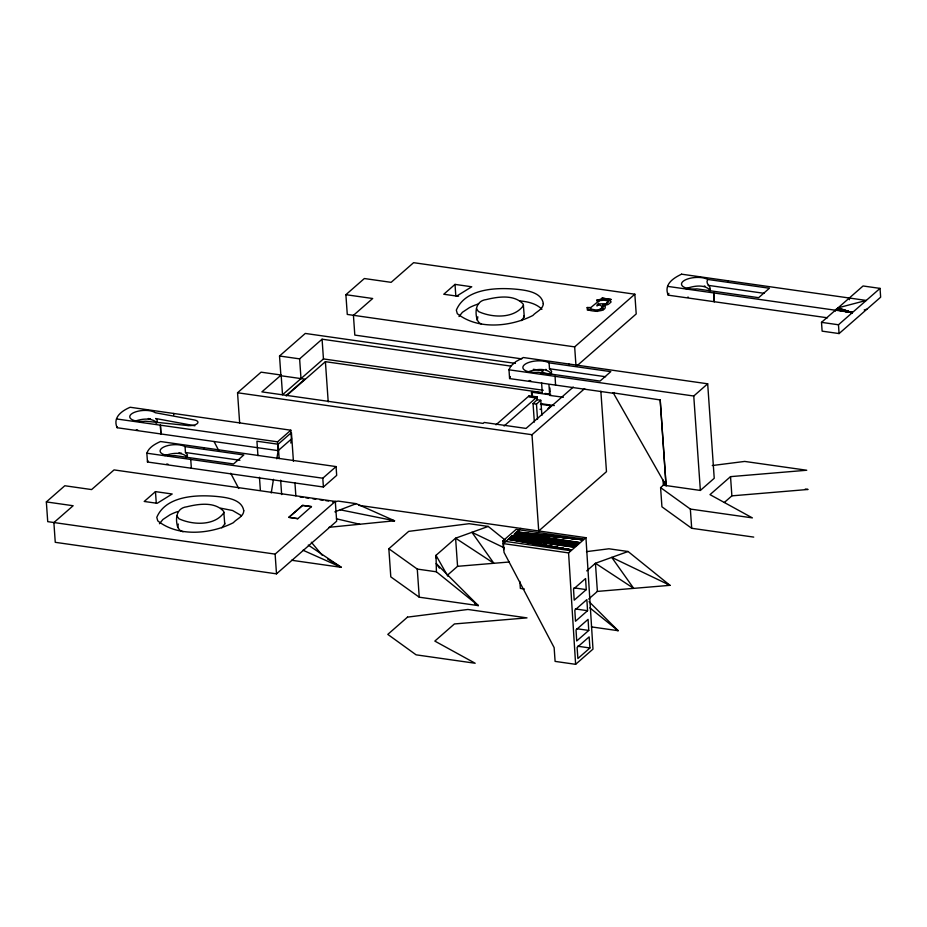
<?xml version="1.0" encoding="UTF-8"?>
<svg xmlns="http://www.w3.org/2000/svg" width="927" height="927" viewBox="0 0 927 927"><rect width="100%" height="100%" fill="white"/><g stroke="black" fill="none" stroke-linecap="round" stroke-linejoin="round"><path stroke-width="1.39" d="M614.392 392.55L613.547 393.303L509.583 378.587L508.993 369.595L511.009 365.956M509.595 378.483L510.313 376.617M291.495 438.958L278.158 450.626L117.126 427.729C112.468 417.138 122.063 410.777 130.162 407.254L290.823 430.209L291.437 438.992L290.823 443.048M117.138 427.671L117.312 426.941M146.848 453.199C148.888 447.301 155.145 443.963 160.51 441.519L336.072 466.582L336.686 475.377L323.407 487.011L147.474 461.994L146.848 453.199L322.793 478.216L336.072 466.582M147.474 461.994L147.903 460.603M827.487 317.81L668.216 295.168C663.523 284.288 673.431 278.065 681.565 274.183M668.216 295.168L668.865 293.361M590.557 310.209L590.372 307.544L587.197 307.509L588.819 309.896M183.013 531.82L179.722 530.151L177.741 527.324C175.11 518.738 176.223 507.984 186.814 506.791C198.633 503.894 214.797 501.449 223.766 511.461L224.74 524.033L221.808 527.845M177.741 527.324L178.274 524.022M271.24 492.979L273.465 479.317M276.814 458.819L278.158 450.626L277.544 441.831L290.823 430.209M481.461 324.044L479.271 322.92L477.278 320.105C474.647 311.507 475.76 300.754 486.351 299.56C498.17 296.675 514.346 294.23 523.303 304.23L524.276 316.802L521.356 320.615M477.278 320.105L477.822 316.802M223.94 512.643C214.554 526.235 192.376 525.006 178.934 518.761L176.941 515.945M523.477 305.423C514.091 319.015 491.913 317.776 478.471 311.542L476.49 308.714M710.105 289.305C710.835 285.562 705.076 284.137 707.707 279.444A14.229 5.747 -4 0 0 690.117 278.262A14.229 5.747 -4 0 0 681.924 285.423A14.229 5.747 -4 0 0 696.93 288.888L758.634 297.683L769.41 288.239L707.707 279.444M551.217 373.175L551.646 371.31L549.502 368.761L549.074 362.863A14.229 5.747 -4 0 0 531.472 361.669A14.229 5.747 -4 0 0 523.292 368.842A14.229 5.747 -4 0 0 538.309 372.295L600.024 381.078L610.789 371.634L549.074 362.863M710.094 289.317L709.085 290.707M551.217 373.199L549.943 374.566M159.456 523.743L162.862 519.526L169.861 514.879A43.418 17.52 -4 0 1 177.683 511.565M459.004 316.524L462.411 312.295L469.398 307.648A43.418 17.52 -4 0 1 478.668 303.859M511.067 365.898L515.91 361.576L523.292 357.521L707.683 383.801L714.23 478.286L700.36 490.441L663.361 485.18L660.592 487.602L661.936 506.826L691.693 528.286L753.732 537.104M186.385 457.602L187.521 454.925L185.481 452.503M534.358 422.075L533.048 403.616L537.22 399.722L537.127 396.895L529.178 395.759L495.991 424.809M537.127 396.895L504.056 426.026M537.115 398.089L529.178 396.965L529.178 395.759M533.048 403.616L536.466 404.102L540.789 400.255L541.924 415.319M573.268 387.057L526.061 428.425L484.218 422.457L483.129 423.407L261.901 391.878L281.148 375.029L282.526 394.763L323.453 358.934L543.268 390.267M613.106 392.851L660.198 399.943L666.084 485.678L613.211 392.758L613.523 393.303M660.198 399.943L666.084 485.678M508.969 369.792L693.755 396.014L707.683 383.801M712.284 465.539L744.705 461.426L806.745 470.244L730.534 476.64L710.001 494.636L752.388 517.892L690.348 509.062L660.592 487.602M724.323 502.48L731.878 495.852L808.089 489.456L805.273 489.05M46.35 501.913L64.809 485.748L91.599 489.572L114.056 469.908L335.296 501.437L336.675 521.171L276.501 573.848L55.261 542.318L53.882 522.585L73.129 505.736L46.35 501.913L47.729 521.646L275.122 554.114L335.296 501.437M634.833 294.207L574.659 346.883L347.277 314.427L345.887 294.693L364.357 278.529L391.136 282.341L413.604 262.677L634.833 294.207L636.212 313.94L577.115 365.678M239.653 422.921L237.544 392.758L261.066 372.167L281.148 375.029M286.385 395.308L304.844 379.143L280.904 375.736L279.525 356.003L305.296 333.442L515.412 363.384M279.525 356.003L299.618 358.865L322.075 339.201L510.534 366.061M155.469 491.623L144.218 501.461L157.161 503.303L172.19 493.998L155.469 491.623L156.269 503.002M286.211 395.991L325.4 361.681L542.272 392.584L541.565 382.573M455.018 284.392L443.766 294.241L456.71 296.084L471.739 286.779L455.018 284.392L455.806 295.771L458.598 296.176M257.938 455.632L256.93 441.206L278.135 444.23L291.426 432.596L293.43 461.368M288.946 517.278L302.584 505.342L311.46 506.605L302.584 505.47L288.946 517.278L297.834 518.668L288.957 517.405M297.834 518.668L311.46 506.605M590.348 310.441L588.483 310.047L591.391 310.696A13.221 5.33 -4 0 0 593.57 311.032L597.753 310.974L595.273 311.02L597.37 311.449M608.089 301.924L606.073 303.836L608.1 301.831A4.021 1.622 -4 0 0 607.822 301.287L605.91 300.475A8.401 3.384 -4 0 0 604.068 300.197L599.259 300.615L590.314 307.973M596.93 301.09L596.861 300.128L600.997 299.247L602.121 298.112L611.009 299.514L602.121 298.112M597.034 306.061L598.147 303.929L606.061 303.708M590.464 308.401L590.754 308.737A4.565 1.842 -4 0 0 591.461 309.154L595.238 309.896A6.454 2.607 -4 0 0 596.953 309.896C603.118 309.63 603.871 304.485 596.965 304.971M600.997 299.236L607.15 299.433L610.835 301.402A7.231 2.92 -4 0 1 610.951 302.179L608.309 304.369A6.848 2.769 -4 0 1 606.652 304.856A7.37 2.978 -4 0 1 605.424 305.087L603.964 305.551M609.873 300.499L610.997 299.386M531.75 396.258L531.461 392.167L532.121 391.588L542.133 393.013M536.466 404.102L537.533 419.236M548.969 384.972L549.723 395.412L550.36 394.856L531.461 392.167M541.438 409.525L539.966 409.236M547.984 408.54L551.125 405.783L540.36 404.253M439.468 568.147L436.211 563.558L478.32 605.621L419.247 597.197L390.8 576.872L388.842 548.749L408.691 531.368L469.108 523.697L488.239 526.432L505.006 539.954M237.544 392.758L531.994 434.717L584.694 388.587M447.776 574.891L457.567 566.316L509.213 562.005M503.674 549.607L502.816 541.02L516.107 529.387L583.361 538.981L516.745 531.959L582.573 539.665L516.165 532.469M358.622 505.308L585.945 537.695L592.979 649.12L575.621 664.323L555.099 661.391L554.137 647.614L504.045 552.411L503.431 543.616L512.55 535.632M513.964 534.392L578.228 543.465M520.789 528.413L516.154 532.48L582.469 539.746M681.577 274.183L866.281 300.429L838.101 307.822L852.33 312.642L835.934 309.722L852.33 312.642L837.417 308.424L863.06 285.979L880.036 288.39L880.65 297.185L839.086 333.569L822.122 331.148L821.507 322.353L837.22 308.598L852.33 312.642L835.436 310.151M503.431 543.616L568.575 552.898L585.945 537.695M821.507 322.353L838.471 324.774L880.036 288.39M586.733 570.881L595.435 563.268L628.077 551.507L669.978 585.331L597.394 591.403L588.691 599.016M586.258 589.618L574.207 600.163L573.523 589.085L585.574 578.541L586.258 589.618L573.952 587.857M587.556 610.684L575.493 621.241L574.821 610.163L586.872 599.607L587.556 610.684L575.343 608.946M588.761 630.43L576.71 640.974L576.026 629.896L588.077 619.352L588.761 630.43L576.652 628.703M589.931 647.973L577.88 658.518L577.104 647.428L589.155 636.872L589.931 647.973L577.614 646.212M685.887 288.726C693.257 285.922 704.902 283.732 710.453 290.649M527.243 372.144C534.624 369.328 546.27 367.15 551.82 374.056M134.461 421.356C141.449 418.877 151.124 417.324 157.069 422.724M164.809 455.609C171.785 453.187 182.121 451.333 187.613 457.417M334.856 511.855L356.223 503.662L394.554 520.777L329.004 527.312M488.239 526.432L455.597 538.193L436.014 555.331L436.408 571.797L478.32 605.621L474.531 603.547M555.563 385.122L555.064 376.292M191.356 468.193L190.742 459.398M596.872 300.139L599.259 300.615M864.207 309.931L866.896 309.224M599.387 309.688L599.665 309.618A5.458 2.202 -4 0 0 601.02 309.131L602.562 306.907M332.608 501.924L338.274 501.101L356.223 503.662M586.467 551.635L608.946 548.784L628.077 551.507M604.508 305.064L602.851 305.145L603.164 309.664M502.816 541.02L570.07 550.603L508.332 539.329L570.858 549.92L508.761 538.946L570.916 549.873L509.097 538.657L574.103 547.081L510.14 537.741M549.723 395.412L563.407 397.254M579.282 542.55L514.601 533.836L515.968 532.631L579.329 542.504M511.183 536.826L575.551 545.818L511.53 536.524L575.91 545.505L511.878 536.212L576.652 544.844L512.515 535.655L576.71 544.786M575.203 546.119L510.858 537.115L574.937 546.351L510.279 537.625M708.124 285.342L764.219 293.338M704.277 285.991L704.949 286.095M667.602 286.373L835.354 310.221L835.424 311.159M588.483 310.047L590.337 310.313M345.887 294.693L372.677 298.506L353.43 315.354L354.809 335.087L521.797 358.888M549.479 368.761L605.598 376.733M545.632 369.409L546.304 369.502M533.338 369.305L543.315 370.73L540.893 372.851L548.911 373.987M544.995 393.419L550.719 394.242M541.472 403.743L554.346 405.574M148.285 418.54L150.498 418.853M116.512 418.946L277.544 441.831M185.052 446.605L243.813 454.972L233.546 463.963L174.786 455.586A13.557 5.469 -4 0 1 160.498 452.295A13.557 5.469 -4 0 1 168.297 445.47A13.557 5.469 -4 0 1 185.052 446.605L185.47 452.503L239.931 460.255M178.934 452.851L181.425 453.199M300.012 496.953L302.874 497.37M305.736 497.776L308.598 498.181M312.886 498.796L315.736 499.201M320.024 499.815L322.886 500.221M325.748 500.626L328.61 501.032M332.897 501.646L335.748 502.052M390.279 520.174L394.554 520.777L340.197 509.804M574.636 546.617L510.163 537.73M667.162 584.925L669.978 585.331L611.75 557.382L633.686 588.367L595.435 563.268L597.394 591.403M388.842 548.749L417.277 569.074L436.408 571.797M524.346 588.981L520.348 588.413L519.862 581.484M291.576 560.256L341.345 567.347L308.274 545.076M591.426 626.895L618.147 630.696L589.074 601.658M520.209 300.939C527.996 301.704 536.212 303.558 541.936 309.27M137.717 429.966L136.373 429.722M168.065 464.218L166.721 463.987M220.672 508.17L232.584 510.51L241.437 515.667M537.22 399.722L540.789 400.255M508.645 539.05L570.858 549.92M508.911 538.819L570.916 549.873L509.085 538.668M836.235 309.456L852.33 312.642L837.452 308.39L852.33 312.642L836.003 309.664L852.33 312.642L837.649 308.216L852.33 312.642L836.212 309.479M194.89 425.794L155.69 418.517A13.557 5.469 -4 0 1 156.037 423.257M530.835 380.87L529.178 380.533M836.305 309.398L852.33 312.642L837.023 308.761L852.33 312.642L836.374 309.34L852.33 312.642M336.489 518.819L359.769 524.253M687.799 297.115L688.425 297.266M602.921 305.192L604.531 305.968A6.987 2.816 -4 0 1 605.366 306.825C605.551 310.255 600.186 310.939 597.753 310.974M303.025 550.244L341.345 567.347L327.671 559.085M504.265 547.834L471.924 532.307L493.859 563.28L455.597 538.193L457.567 566.316M615.632 629.317L618.147 630.696L589.862 607.869M311.333 542.225L322.214 555.25M666.189 485.586L663.002 480.001L663.361 485.18M447.776 576.154L436.014 555.331L436.211 558.135M214.01 441.484L218.679 450.371M230.707 473.222L238.714 488.459M727.637 280.672L727.73 282.075M204.021 447.718L204.125 449.166M524.103 315.62L524.276 316.802M224.554 522.84L224.74 524.033M849.306 298.019L849.422 299.699M838.471 324.774L839.086 333.569M730.534 476.64L731.878 495.852M714.3 301.681L713.686 292.886L714.172 301.715M693.755 396.014L700.36 490.441M690.348 509.062L691.693 528.286M598.575 300.962L598.645 301.924M598.147 303.929L598.228 305.018M600.858 391.206L606.478 471.669L538.726 530.974L531.994 434.717M587.197 307.509L587.382 310.186M574.659 346.883L575.945 365.203M568.993 364.021L569.097 365.47M568.575 552.898L575.621 664.323M549.873 387.903L550.174 392.075M532.121 391.588L532.411 395.69M417.277 569.074L419.247 597.197M325.4 361.681L328.216 401.901M322.075 339.201L323.453 358.934M322.793 478.216L323.407 487.011M299.618 358.865L300.997 378.598M294.948 482.955L295.852 495.899M278.135 444.23L279.143 458.61M280.649 480.198L281.657 494.578M275.122 554.114L276.501 573.848M259.456 477.278L260.36 490.267M173.673 413.454L173.778 414.914M243.766 510.777C243.685 516.594 236.582 518.923 233.337 522.701C210.869 534.172 178.251 537.231 157.764 520.881L156.779 517.347C166.2 494.995 198.888 494.381 219.873 496.791C228.76 497.845 242.156 500.151 243.766 510.777M543.303 303.558C543.222 309.363 536.119 311.704 532.874 315.481C510.406 326.953 477.787 330 457.301 313.662L456.327 310.128C465.748 287.764 498.425 287.161 519.421 289.56C528.297 290.626 541.692 292.932 543.303 303.558M407.509 617.127L387.799 634.392L416.096 654.833L475.169 663.257L434.833 641.09L454.415 623.952L527 617.88L467.926 609.468L407.509 617.127M160.406 425.145L160.904 433.975L160.406 425.145M188.1 425.574L145.574 421.206A13.557 5.469 -4 0 1 130.255 418.181A13.557 5.469 -4 0 1 138.308 411.136A13.557 5.469 -4 0 1 155.284 412.712L194.485 419.989A7.231 2.92 -4 0 1 197.231 423.627A7.231 2.92 -4 0 1 188.1 425.574M582.55 539.676L516.42 532.237L582.515 539.711M578.796 542.967L514.601 533.836L578.796 542.967M575.968 545.447L511.785 536.304L575.91 545.505M575.609 545.76L511.426 536.606L575.551 545.818M575.261 546.061L511.09 536.907L575.261 546.061M574.937 546.351L510.765 537.185L574.879 546.397"/></g></svg>
